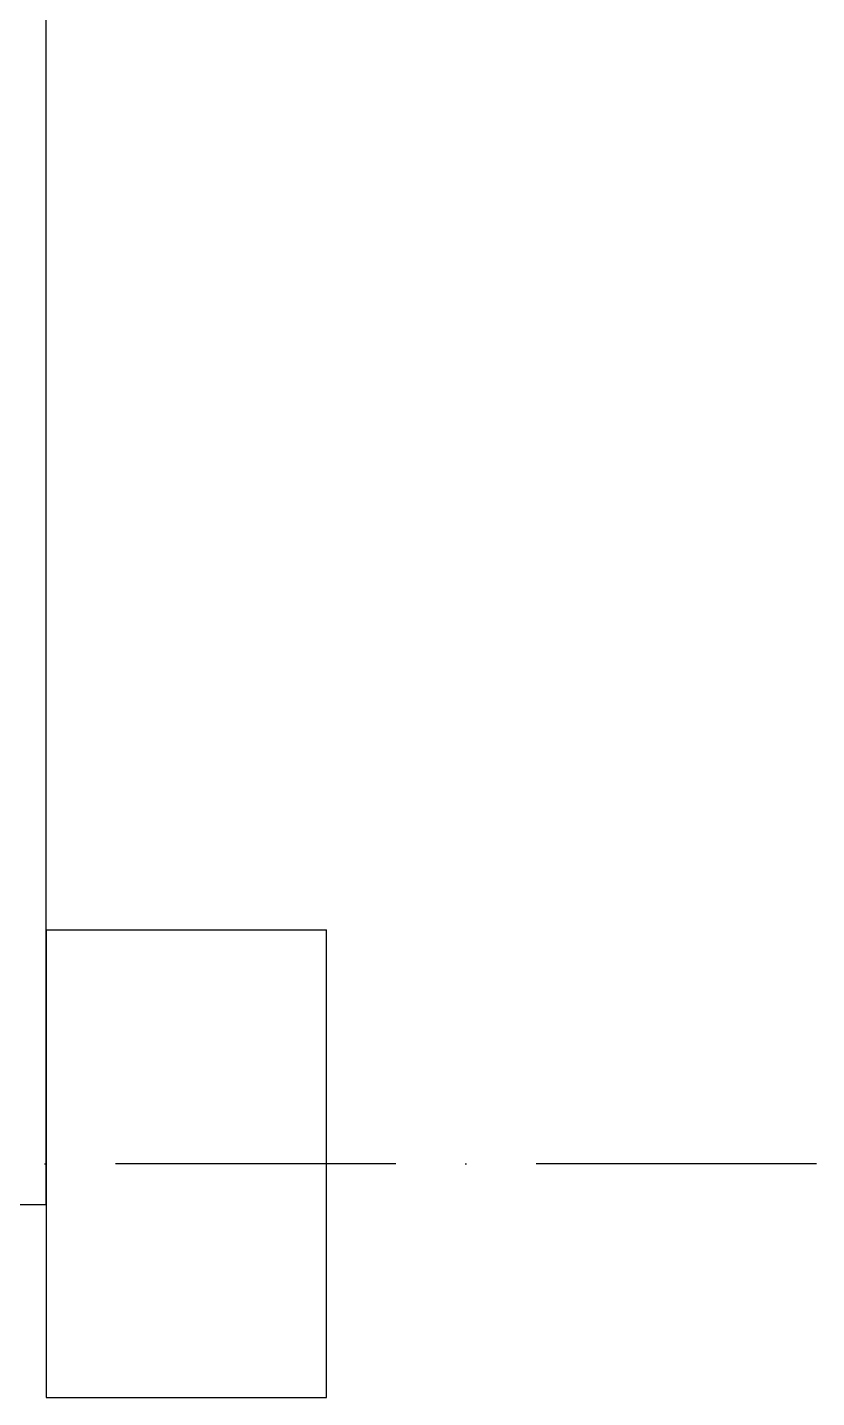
# Model space of a CAD drawing. Header units: millimetres. Extents: x 1924 to 471109, y -30014 to 109986.
# Drawn here: x 467733 to 471109, y 40908 to 46766 of the extents above; entities that cross this region are included whole.
import ezdxf

# ---------------------------------------------------------------- set-up
doc = ezdxf.new("R2010")
doc.units = ezdxf.units.MM
doc.header["$LTSCALE"] = 100
doc.linetypes.add('ACAD_ISO10W100', pattern=[18, 12, -3, 0, -3])
doc.layers.add('D NOSNIKY', color=7, linetype='Continuous', true_color=0x994d4d)
doc.layers.add('osy objektu', color=130, linetype='ACAD_ISO10W100', plot=False)
doc.layers.add('patky', color=240, linetype='Continuous', plot=False)
doc.layers.add('podlazi', color=40, linetype='Continuous', lineweight=30, plot=False)

msp = doc.modelspace()

# ---------------------------------------------------------------- linework, layer by layer
at = {"layer": 'D NOSNIKY'}
msp.add_line((467812.947, 42327.745), (467812.947, 42487.745), dxfattribs=at)
at = {"layer": 'osy objektu'}
msp.add_line((471109.318, 41907.745), (462185.487, 41907.745), dxfattribs=at)
at = {"layer": 'patky'}
for p, q in [((467812.947, 42907.745), (469012.947, 42907.745)), ((467812.947, 42907.745), (467812.947, 40907.745)), ((469012.947, 40907.745), (469012.947, 42907.745)), ((467812.947, 40907.745), (469012.947, 40907.745))]:
    msp.add_line(p, q, dxfattribs=at)
at = {"layer": 'podlazi'}
for p, q in [((467812.947, 41732.745), (467812.947, 66082.745)), ((467652.947, 41732.745), (467812.947, 41732.745))]:
    msp.add_line(p, q, dxfattribs=at)

doc.saveas('drawing.dxf')
